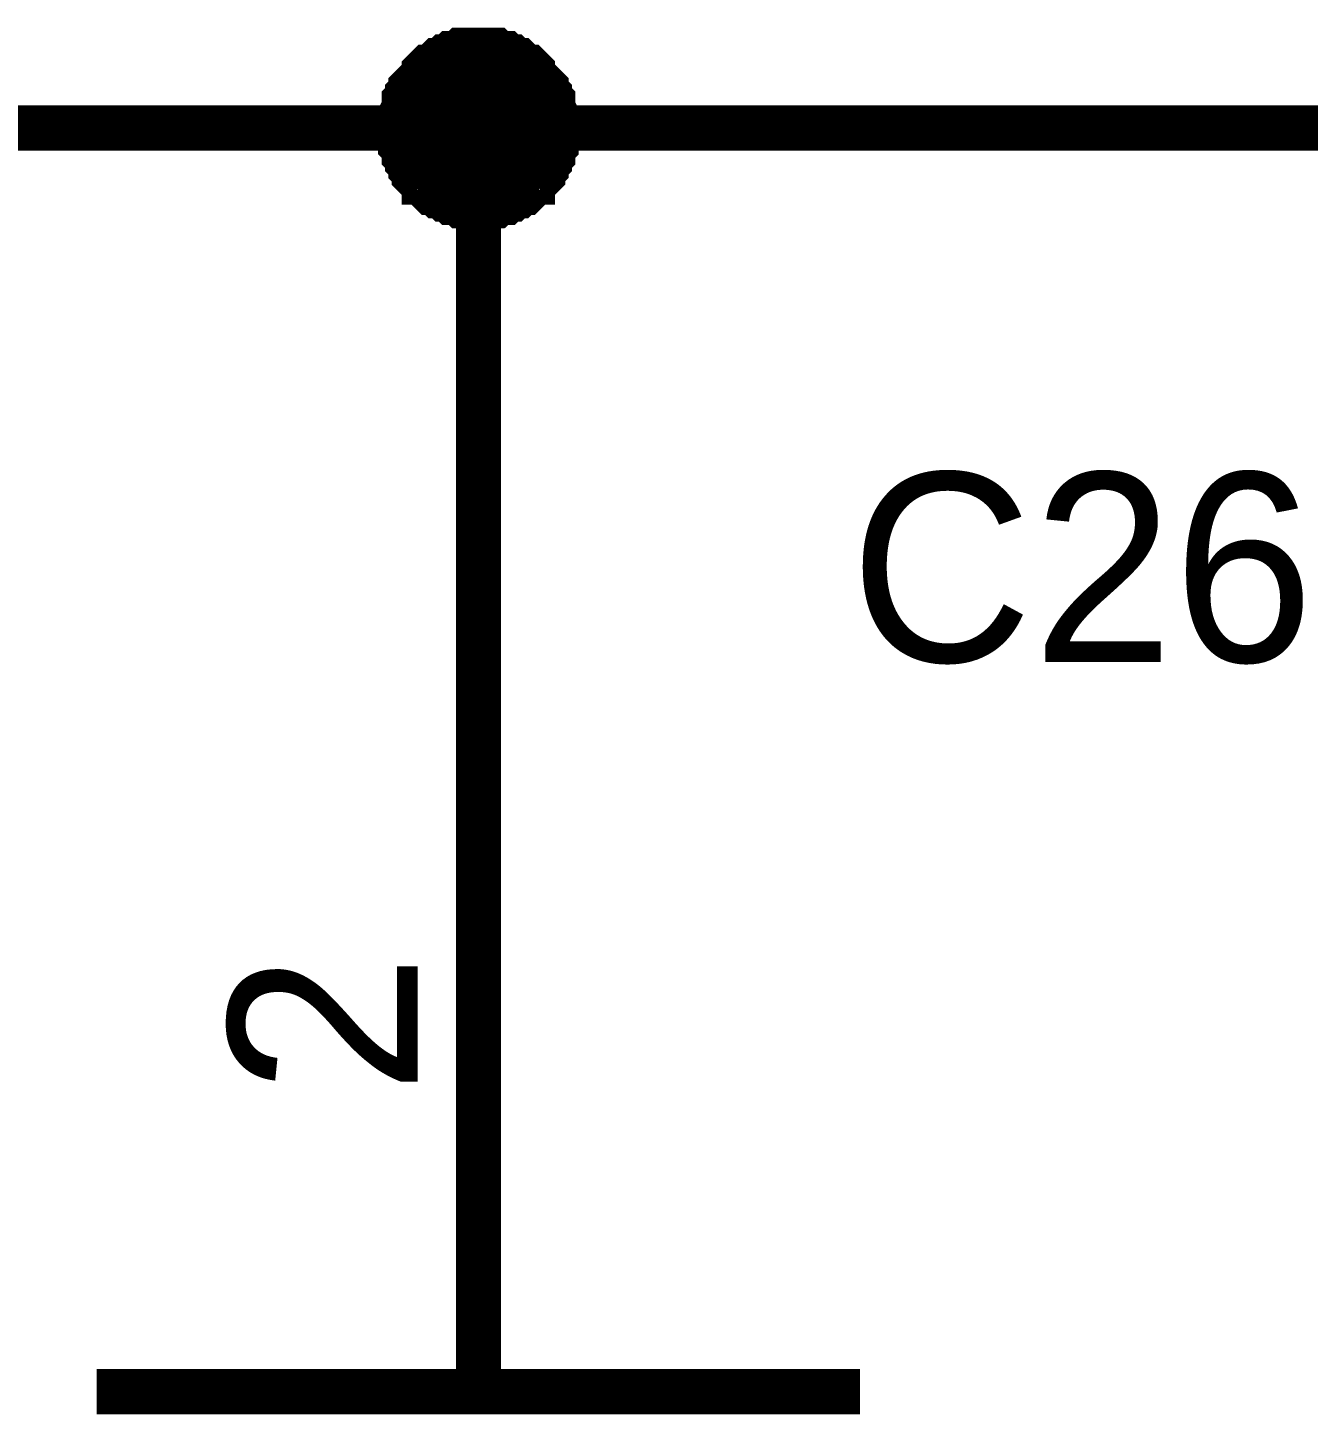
# Model space of a CAD drawing. Header units: millimetres. Extents: x 0 to 800, y 0 to 567.
# Drawn here: x 511.88 to 520.37, y 503.02 to 512.21 of the extents above; entities that cross this region are included whole.
import ezdxf

# ---------------------------------------------------------------- set-up
doc = ezdxf.new("R2010")
doc.units = ezdxf.units.MM
doc.layers.add('Sheet', color=255, linetype='Continuous')

msp = doc.modelspace()

# ---------------------------------------------------------------- linework, layer by layer
at = {"layer": 'Sheet'}
for points, const_width in [([(514.3532, 511.543), (514.3532, 511.5654), (514.3532, 511.5878), (514.3532, 511.6102), (514.3532, 511.6326), (514.3756, 511.6774), (514.3756, 511.6998), (514.3756, 511.7222), (514.398, 511.7446), (514.398, 511.767), (514.4204, 511.7894), (514.4204, 511.8118), (514.4428, 511.8342), (514.4428, 511.8342), (514.4652, 511.8566), (514.4876, 511.879), (514.51, 511.9014), (514.51, 511.9238), (514.5324, 511.9462), (514.5548, 511.9462), (514.5772, 511.9686), (514.5996, 511.991), (514.622, 511.991), (514.6444, 512.0134), (514.6668, 512.0134), (514.6892, 512.0358), (514.7116, 512.0358), (514.734, 512.0358), (514.7564, 512.0582), (514.7788, 512.0582), (514.8236, 512.0582), (514.846, 512.0582), (514.8684, 512.0582)], 0.2997), ([(514.3532, 511.543), (514.3532, 511.5654), (514.3532, 511.5878), (514.3532, 511.6102), (514.3532, 511.6326), (514.3756, 511.6774), (514.3756, 511.6998), (514.3756, 511.7222), (514.398, 511.7446), (514.398, 511.767), (514.4204, 511.7894), (514.4204, 511.8118), (514.4428, 511.8342), (514.4428, 511.8342), (514.4652, 511.8566), (514.4876, 511.879), (514.51, 511.9014), (514.51, 511.9238), (514.5324, 511.9462), (514.5548, 511.9462), (514.5772, 511.9686), (514.5996, 511.991), (514.622, 511.991), (514.6444, 512.0134), (514.6668, 512.0134), (514.6892, 512.0358), (514.7116, 512.0358), (514.734, 512.0358), (514.7564, 512.0582), (514.7788, 512.0582), (514.8236, 512.0582), (514.846, 512.0582), (514.8684, 512.0582)], 0.2997), ([(514.3532, 511.543), (514.3532, 511.5654), (514.3532, 511.5878), (514.3532, 511.6102), (514.3532, 511.6326), (514.3756, 511.6774), (514.3756, 511.6998), (514.3756, 511.7222), (514.398, 511.7446), (514.398, 511.767), (514.4204, 511.7894), (514.4204, 511.8118), (514.4428, 511.8342), (514.4428, 511.8342), (514.4652, 511.8566), (514.4876, 511.879), (514.51, 511.9014), (514.51, 511.9238), (514.5324, 511.9462), (514.5548, 511.9462), (514.5772, 511.9686), (514.5996, 511.991), (514.622, 511.991), (514.6444, 512.0134), (514.6668, 512.0134), (514.6892, 512.0358), (514.7116, 512.0358), (514.734, 512.0358), (514.7564, 512.0582), (514.7788, 512.0582), (514.8236, 512.0582), (514.846, 512.0582), (514.8684, 512.0582)], 0.2997), ([(514.3532, 511.543), (514.3532, 511.5654), (514.3532, 511.5878), (514.3532, 511.6102), (514.3532, 511.6326), (514.3756, 511.6774), (514.3756, 511.6998), (514.3756, 511.7222), (514.398, 511.7446), (514.398, 511.767), (514.4204, 511.7894), (514.4204, 511.8118), (514.4428, 511.8342), (514.4428, 511.8342), (514.4652, 511.8566), (514.4876, 511.879), (514.51, 511.9014), (514.51, 511.9238), (514.5324, 511.9462), (514.5548, 511.9462), (514.5772, 511.9686), (514.5996, 511.991), (514.622, 511.991), (514.6444, 512.0134), (514.6668, 512.0134), (514.6892, 512.0358), (514.7116, 512.0358), (514.734, 512.0358), (514.7564, 512.0582), (514.7788, 512.0582), (514.8236, 512.0582), (514.846, 512.0582), (514.8684, 512.0582)], 0.2997), ([(514.8684, 512.0582), (514.8684, 512.0582)], 0.2997), ([(514.8684, 512.0582), (514.8908, 512.0582), (514.9132, 512.0582), (514.958, 512.0582), (514.9804, 512.0582), (515.0028, 512.0358), (515.0252, 512.0358), (515.0476, 512.0358), (515.07, 512.0134), (515.0924, 512.0134), (515.1148, 511.991), (515.1372, 511.991), (515.1596, 511.9686), (515.182, 511.9462), (515.2044, 511.9462), (515.2268, 511.9238), (515.2268, 511.9014), (515.2492, 511.879), (515.2716, 511.8566), (515.294, 511.8342), (515.294, 511.8342), (515.3164, 511.8118), (515.3164, 511.7894), (515.3388, 511.767), (515.3388, 511.7446), (515.3612, 511.7222), (515.3612, 511.6998), (515.3612, 511.6774), (515.3836, 511.6326), (515.3836, 511.6102), (515.3836, 511.5878), (515.3836, 511.5654), (515.3836, 511.543)], 0.2997), ([(514.8684, 512.0582), (514.8684, 512.0582)], 0.2997), ([(514.8684, 512.0582), (514.8908, 512.0582), (514.9132, 512.0582), (514.958, 512.0582), (514.9804, 512.0582), (515.0028, 512.0358), (515.0252, 512.0358), (515.0476, 512.0358), (515.07, 512.0134), (515.0924, 512.0134), (515.1148, 511.991), (515.1372, 511.991), (515.1596, 511.9686), (515.182, 511.9462), (515.2044, 511.9462), (515.2268, 511.9238), (515.2268, 511.9014), (515.2492, 511.879), (515.2716, 511.8566), (515.294, 511.8342), (515.294, 511.8342), (515.3164, 511.8118), (515.3164, 511.7894), (515.3388, 511.767), (515.3388, 511.7446), (515.3612, 511.7222), (515.3612, 511.6998), (515.3612, 511.6774), (515.3836, 511.6326), (515.3836, 511.6102), (515.3836, 511.5878), (515.3836, 511.5654), (515.3836, 511.543)], 0.2997), ([(514.8684, 512.0582), (514.8684, 512.0582)], 0.2997), ([(514.8684, 512.0582), (514.8908, 512.0582), (514.9132, 512.0582), (514.958, 512.0582), (514.9804, 512.0582), (515.0028, 512.0358), (515.0252, 512.0358), (515.0476, 512.0358), (515.07, 512.0134), (515.0924, 512.0134), (515.1148, 511.991), (515.1372, 511.991), (515.1596, 511.9686), (515.182, 511.9462), (515.2044, 511.9462), (515.2268, 511.9238), (515.2268, 511.9014), (515.2492, 511.879), (515.2716, 511.8566), (515.294, 511.8342), (515.294, 511.8342), (515.3164, 511.8118), (515.3164, 511.7894), (515.3388, 511.767), (515.3388, 511.7446), (515.3612, 511.7222), (515.3612, 511.6998), (515.3612, 511.6774), (515.3836, 511.6326), (515.3836, 511.6102), (515.3836, 511.5878), (515.3836, 511.5654), (515.3836, 511.543)], 0.2997), ([(514.8684, 512.0582), (514.8684, 512.0582)], 0.2997), ([(514.8684, 512.0582), (514.8908, 512.0582), (514.9132, 512.0582), (514.958, 512.0582), (514.9804, 512.0582), (515.0028, 512.0358), (515.0252, 512.0358), (515.0476, 512.0358), (515.07, 512.0134), (515.0924, 512.0134), (515.1148, 511.991), (515.1372, 511.991), (515.1596, 511.9686), (515.182, 511.9462), (515.2044, 511.9462), (515.2268, 511.9238), (515.2268, 511.9014), (515.2492, 511.879), (515.2716, 511.8566), (515.294, 511.8342), (515.294, 511.8342), (515.3164, 511.8118), (515.3164, 511.7894), (515.3388, 511.767), (515.3388, 511.7446), (515.3612, 511.7222), (515.3612, 511.6998), (515.3612, 511.6774), (515.3836, 511.6326), (515.3836, 511.6102), (515.3836, 511.5878), (515.3836, 511.5654), (515.3836, 511.543)], 0.2997), ([(514.3532, 511.543), (514.3532, 511.5654), (514.3532, 511.5878), (514.3532, 511.6102), (514.3532, 511.6326), (514.3756, 511.6774), (514.3756, 511.6998), (514.3756, 511.7222), (514.398, 511.7446), (514.398, 511.767), (514.4204, 511.7894), (514.4204, 511.8118), (514.4428, 511.8342), (514.4428, 511.8342), (514.4652, 511.8566), (514.4876, 511.879), (514.51, 511.9014), (514.51, 511.9238), (514.5324, 511.9462), (514.5548, 511.9462), (514.5772, 511.9686), (514.5996, 511.991), (514.622, 511.991), (514.6444, 512.0134), (514.6668, 512.0134), (514.6892, 512.0358), (514.7116, 512.0358), (514.734, 512.0358), (514.7564, 512.0582), (514.7788, 512.0582), (514.8236, 512.0582), (514.846, 512.0582), (514.8684, 512.0582)], 0.0991), ([(514.3532, 511.543), (514.3532, 511.5654), (514.3532, 511.5878), (514.3532, 511.6102), (514.3532, 511.6326), (514.3756, 511.6774), (514.3756, 511.6998), (514.3756, 511.7222), (514.398, 511.7446), (514.398, 511.767), (514.4204, 511.7894), (514.4204, 511.8118), (514.4428, 511.8342), (514.4428, 511.8342), (514.4652, 511.8566), (514.4876, 511.879), (514.51, 511.9014), (514.51, 511.9238), (514.5324, 511.9462), (514.5548, 511.9462), (514.5772, 511.9686), (514.5996, 511.991), (514.622, 511.991), (514.6444, 512.0134), (514.6668, 512.0134), (514.6892, 512.0358), (514.7116, 512.0358), (514.734, 512.0358), (514.7564, 512.0582), (514.7788, 512.0582), (514.8236, 512.0582), (514.846, 512.0582), (514.8684, 512.0582)], 0.0991), ([(514.3532, 511.543), (514.3532, 511.5654), (514.3532, 511.5878), (514.3532, 511.6102), (514.3532, 511.6326), (514.3756, 511.6774), (514.3756, 511.6998), (514.3756, 511.7222), (514.398, 511.7446), (514.398, 511.767), (514.4204, 511.7894), (514.4204, 511.8118), (514.4428, 511.8342), (514.4428, 511.8342), (514.4652, 511.8566), (514.4876, 511.879), (514.51, 511.9014), (514.51, 511.9238), (514.5324, 511.9462), (514.5548, 511.9462), (514.5772, 511.9686), (514.5996, 511.991), (514.622, 511.991), (514.6444, 512.0134), (514.6668, 512.0134), (514.6892, 512.0358), (514.7116, 512.0358), (514.734, 512.0358), (514.7564, 512.0582), (514.7788, 512.0582), (514.8236, 512.0582), (514.846, 512.0582), (514.8684, 512.0582)], 0.0991), ([(514.3532, 511.543), (514.3532, 511.5654), (514.3532, 511.5878), (514.3532, 511.6102), (514.3532, 511.6326), (514.3756, 511.6774), (514.3756, 511.6998), (514.3756, 511.7222), (514.398, 511.7446), (514.398, 511.767), (514.4204, 511.7894), (514.4204, 511.8118), (514.4428, 511.8342), (514.4428, 511.8342), (514.4652, 511.8566), (514.4876, 511.879), (514.51, 511.9014), (514.51, 511.9238), (514.5324, 511.9462), (514.5548, 511.9462), (514.5772, 511.9686), (514.5996, 511.991), (514.622, 511.991), (514.6444, 512.0134), (514.6668, 512.0134), (514.6892, 512.0358), (514.7116, 512.0358), (514.734, 512.0358), (514.7564, 512.0582), (514.7788, 512.0582), (514.8236, 512.0582), (514.846, 512.0582), (514.8684, 512.0582)], 0.0991), ([(514.8684, 512.0582), (514.8684, 512.0582)], 0.0991), ([(514.8684, 512.0582), (514.8908, 512.0582), (514.9132, 512.0582), (514.958, 512.0582), (514.9804, 512.0582), (515.0028, 512.0358), (515.0252, 512.0358), (515.0476, 512.0358), (515.07, 512.0134), (515.0924, 512.0134), (515.1148, 511.991), (515.1372, 511.991), (515.1596, 511.9686), (515.182, 511.9462), (515.2044, 511.9462), (515.2268, 511.9238), (515.2268, 511.9014), (515.2492, 511.879), (515.2716, 511.8566), (515.294, 511.8342), (515.294, 511.8342), (515.3164, 511.8118), (515.3164, 511.7894), (515.3388, 511.767), (515.3388, 511.7446), (515.3612, 511.7222), (515.3612, 511.6998), (515.3612, 511.6774), (515.3836, 511.6326), (515.3836, 511.6102), (515.3836, 511.5878), (515.3836, 511.5654), (515.3836, 511.543)], 0.0991), ([(514.8684, 512.0582), (514.8684, 512.0582)], 0.0991), ([(514.8684, 512.0582), (514.8908, 512.0582), (514.9132, 512.0582), (514.958, 512.0582), (514.9804, 512.0582), (515.0028, 512.0358), (515.0252, 512.0358), (515.0476, 512.0358), (515.07, 512.0134), (515.0924, 512.0134), (515.1148, 511.991), (515.1372, 511.991), (515.1596, 511.9686), (515.182, 511.9462), (515.2044, 511.9462), (515.2268, 511.9238), (515.2268, 511.9014), (515.2492, 511.879), (515.2716, 511.8566), (515.294, 511.8342), (515.294, 511.8342), (515.3164, 511.8118), (515.3164, 511.7894), (515.3388, 511.767), (515.3388, 511.7446), (515.3612, 511.7222), (515.3612, 511.6998), (515.3612, 511.6774), (515.3836, 511.6326), (515.3836, 511.6102), (515.3836, 511.5878), (515.3836, 511.5654), (515.3836, 511.543)], 0.0991), ([(514.8684, 512.0582), (514.8684, 512.0582)], 0.0991), ([(514.8684, 512.0582), (514.8908, 512.0582), (514.9132, 512.0582), (514.958, 512.0582), (514.9804, 512.0582), (515.0028, 512.0358), (515.0252, 512.0358), (515.0476, 512.0358), (515.07, 512.0134), (515.0924, 512.0134), (515.1148, 511.991), (515.1372, 511.991), (515.1596, 511.9686), (515.182, 511.9462), (515.2044, 511.9462), (515.2268, 511.9238), (515.2268, 511.9014), (515.2492, 511.879), (515.2716, 511.8566), (515.294, 511.8342), (515.294, 511.8342), (515.3164, 511.8118), (515.3164, 511.7894), (515.3388, 511.767), (515.3388, 511.7446), (515.3612, 511.7222), (515.3612, 511.6998), (515.3612, 511.6774), (515.3836, 511.6326), (515.3836, 511.6102), (515.3836, 511.5878), (515.3836, 511.5654), (515.3836, 511.543)], 0.0991), ([(514.8684, 512.0582), (514.8684, 512.0582)], 0.0991), ([(514.8684, 512.0582), (514.8908, 512.0582), (514.9132, 512.0582), (514.958, 512.0582), (514.9804, 512.0582), (515.0028, 512.0358), (515.0252, 512.0358), (515.0476, 512.0358), (515.07, 512.0134), (515.0924, 512.0134), (515.1148, 511.991), (515.1372, 511.991), (515.1596, 511.9686), (515.182, 511.9462), (515.2044, 511.9462), (515.2268, 511.9238), (515.2268, 511.9014), (515.2492, 511.879), (515.2716, 511.8566), (515.294, 511.8342), (515.294, 511.8342), (515.3164, 511.8118), (515.3164, 511.7894), (515.3388, 511.767), (515.3388, 511.7446), (515.3612, 511.7222), (515.3612, 511.6998), (515.3612, 511.6774), (515.3836, 511.6326), (515.3836, 511.6102), (515.3836, 511.5878), (515.3836, 511.5654), (515.3836, 511.543)], 0.0991), ([(523.2457, 511.543), (514.8684, 511.543), (510.2989, 511.543)], 0.2997), ([(514.8684, 511.0279), (514.846, 511.0279), (514.8236, 511.0279), (514.7788, 511.0279), (514.7564, 511.0279), (514.734, 511.0502), (514.7116, 511.0502), (514.6892, 511.0502), (514.6668, 511.0726), (514.6444, 511.0726), (514.622, 511.095), (514.5996, 511.095), (514.5772, 511.1174), (514.5548, 511.1174), (514.5324, 511.1398), (514.51, 511.1622), (514.51, 511.1846), (514.4876, 511.1846), (514.4652, 511.207), (514.4428, 511.2294), (514.4428, 511.2518), (514.4204, 511.2742), (514.4204, 511.2966), (514.398, 511.319), (514.398, 511.3414), (514.3756, 511.3638), (514.3756, 511.3862), (514.3756, 511.4086), (514.3532, 511.431), (514.3532, 511.4534), (514.3532, 511.4982), (514.3532, 511.5206), (514.3532, 511.543)], 0.2997), ([(514.3532, 511.543), (514.3532, 511.543)], 0.2997), ([(514.8684, 511.0279), (514.846, 511.0279), (514.8236, 511.0279), (514.7788, 511.0279), (514.7564, 511.0279), (514.734, 511.0502), (514.7116, 511.0502), (514.6892, 511.0502), (514.6668, 511.0726), (514.6444, 511.0726), (514.622, 511.095), (514.5996, 511.095), (514.5772, 511.1174), (514.5548, 511.1174), (514.5324, 511.1398), (514.51, 511.1622), (514.51, 511.1846), (514.4876, 511.1846), (514.4652, 511.207), (514.4428, 511.2294), (514.4428, 511.2518), (514.4204, 511.2742), (514.4204, 511.2966), (514.398, 511.319), (514.398, 511.3414), (514.3756, 511.3638), (514.3756, 511.3862), (514.3756, 511.4086), (514.3532, 511.431), (514.3532, 511.4534), (514.3532, 511.4982), (514.3532, 511.5206), (514.3532, 511.543)], 0.2997), ([(514.3532, 511.543), (514.3532, 511.543)], 0.2997), ([(514.8684, 511.0279), (514.846, 511.0279), (514.8236, 511.0279), (514.7788, 511.0279), (514.7564, 511.0279), (514.734, 511.0502), (514.7116, 511.0502), (514.6892, 511.0502), (514.6668, 511.0726), (514.6444, 511.0726), (514.622, 511.095), (514.5996, 511.095), (514.5772, 511.1174), (514.5548, 511.1174), (514.5324, 511.1398), (514.51, 511.1622), (514.51, 511.1846), (514.4876, 511.1846), (514.4652, 511.207), (514.4428, 511.2294), (514.4428, 511.2518), (514.4204, 511.2742), (514.4204, 511.2966), (514.398, 511.319), (514.398, 511.3414), (514.3756, 511.3638), (514.3756, 511.3862), (514.3756, 511.4086), (514.3532, 511.431), (514.3532, 511.4534), (514.3532, 511.4982), (514.3532, 511.5206), (514.3532, 511.543)], 0.2997), ([(514.3532, 511.543), (514.3532, 511.543)], 0.2997), ([(514.8684, 511.0279), (514.846, 511.0279), (514.8236, 511.0279), (514.7788, 511.0279), (514.7564, 511.0279), (514.734, 511.0502), (514.7116, 511.0502), (514.6892, 511.0502), (514.6668, 511.0726), (514.6444, 511.0726), (514.622, 511.095), (514.5996, 511.095), (514.5772, 511.1174), (514.5548, 511.1174), (514.5324, 511.1398), (514.51, 511.1622), (514.51, 511.1846), (514.4876, 511.1846), (514.4652, 511.207), (514.4428, 511.2294), (514.4428, 511.2518), (514.4204, 511.2742), (514.4204, 511.2966), (514.398, 511.319), (514.398, 511.3414), (514.3756, 511.3638), (514.3756, 511.3862), (514.3756, 511.4086), (514.3532, 511.431), (514.3532, 511.4534), (514.3532, 511.4982), (514.3532, 511.5206), (514.3532, 511.543)], 0.2997), ([(514.3532, 511.543), (514.3532, 511.543)], 0.2997), ([(515.3836, 511.543), (515.3836, 511.5206), (515.3836, 511.4982), (515.3836, 511.4534), (515.3836, 511.431), (515.3612, 511.4086), (515.3612, 511.3862), (515.3612, 511.3638), (515.3388, 511.3414), (515.3388, 511.319), (515.3164, 511.2966), (515.3164, 511.2742), (515.294, 511.2518), (515.294, 511.2294), (515.2716, 511.207), (515.2492, 511.1846), (515.2268, 511.1846), (515.2268, 511.1622), (515.2044, 511.1398), (515.182, 511.1174), (515.1596, 511.1174), (515.1372, 511.095), (515.1148, 511.095), (515.0924, 511.0726), (515.07, 511.0726), (515.0476, 511.0502), (515.0252, 511.0502), (515.0028, 511.0502), (514.9804, 511.0279), (514.958, 511.0279), (514.9132, 511.0279), (514.8908, 511.0279), (514.8684, 511.0279)], 0.2997), ([(514.8684, 504.9354), (514.8684, 511.543)], 0.2997), ([(515.3836, 511.543), (515.3836, 511.5206), (515.3836, 511.4982), (515.3836, 511.4534), (515.3836, 511.431), (515.3612, 511.4086), (515.3612, 511.3862), (515.3612, 511.3638), (515.3388, 511.3414), (515.3388, 511.319), (515.3164, 511.2966), (515.3164, 511.2742), (515.294, 511.2518), (515.294, 511.2294), (515.2716, 511.207), (515.2492, 511.1846), (515.2268, 511.1846), (515.2268, 511.1622), (515.2044, 511.1398), (515.182, 511.1174), (515.1596, 511.1174), (515.1372, 511.095), (515.1148, 511.095), (515.0924, 511.0726), (515.07, 511.0726), (515.0476, 511.0502), (515.0252, 511.0502), (515.0028, 511.0502), (514.9804, 511.0279), (514.958, 511.0279), (514.9132, 511.0279), (514.8908, 511.0279), (514.8684, 511.0279)], 0.2997), ([(515.3836, 511.543), (515.3836, 511.5206), (515.3836, 511.4982), (515.3836, 511.4534), (515.3836, 511.431), (515.3612, 511.4086), (515.3612, 511.3862), (515.3612, 511.3638), (515.3388, 511.3414), (515.3388, 511.319), (515.3164, 511.2966), (515.3164, 511.2742), (515.294, 511.2518), (515.294, 511.2294), (515.2716, 511.207), (515.2492, 511.1846), (515.2268, 511.1846), (515.2268, 511.1622), (515.2044, 511.1398), (515.182, 511.1174), (515.1596, 511.1174), (515.1372, 511.095), (515.1148, 511.095), (515.0924, 511.0726), (515.07, 511.0726), (515.0476, 511.0502), (515.0252, 511.0502), (515.0028, 511.0502), (514.9804, 511.0279), (514.958, 511.0279), (514.9132, 511.0279), (514.8908, 511.0279), (514.8684, 511.0279)], 0.2997), ([(515.3836, 511.543), (515.3836, 511.5206), (515.3836, 511.4982), (515.3836, 511.4534), (515.3836, 511.431), (515.3612, 511.4086), (515.3612, 511.3862), (515.3612, 511.3638), (515.3388, 511.3414), (515.3388, 511.319), (515.3164, 511.2966), (515.3164, 511.2742), (515.294, 511.2518), (515.294, 511.2294), (515.2716, 511.207), (515.2492, 511.1846), (515.2268, 511.1846), (515.2268, 511.1622), (515.2044, 511.1398), (515.182, 511.1174), (515.1596, 511.1174), (515.1372, 511.095), (515.1148, 511.095), (515.0924, 511.0726), (515.07, 511.0726), (515.0476, 511.0502), (515.0252, 511.0502), (515.0028, 511.0502), (514.9804, 511.0279), (514.958, 511.0279), (514.9132, 511.0279), (514.8908, 511.0279), (514.8684, 511.0279)], 0.2997), ([(515.3836, 511.543), (515.3836, 511.543), (515.3836, 511.543), (515.3836, 511.543), (515.3836, 511.543), (515.3836, 511.543), (515.3836, 511.543), (515.3836, 511.543), (515.3836, 511.543), (515.3836, 511.543), (515.3836, 511.543), (515.3836, 511.543), (515.3836, 511.543), (515.3836, 511.543), (515.3836, 511.543), (515.3836, 511.543), (515.3836, 511.543), (515.3836, 511.543), (515.3836, 511.543), (515.3836, 511.543), (515.3836, 511.543), (515.3836, 511.543), (515.3836, 511.543), (515.3836, 511.543), (515.3836, 511.543), (515.3836, 511.543), (515.3836, 511.543), (515.3836, 511.543), (515.3836, 511.543), (515.3836, 511.543), (515.3836, 511.543), (515.3836, 511.543), (515.3836, 511.543)], 0.2997), ([(515.3836, 511.543), (515.3836, 511.543)], 0.2997), ([(515.3836, 511.543), (515.3836, 511.543), (515.3836, 511.543), (515.3836, 511.543), (515.3836, 511.543), (515.3836, 511.543), (515.3836, 511.543), (515.3836, 511.543), (515.3836, 511.543), (515.3836, 511.543), (515.3836, 511.543), (515.3836, 511.543), (515.3836, 511.543), (515.3836, 511.543), (515.3836, 511.543), (515.3836, 511.543), (515.3836, 511.543), (515.3836, 511.543), (515.3836, 511.543), (515.3836, 511.543), (515.3836, 511.543), (515.3836, 511.543), (515.3836, 511.543), (515.3836, 511.543), (515.3836, 511.543), (515.3836, 511.543), (515.3836, 511.543), (515.3836, 511.543), (515.3836, 511.543), (515.3836, 511.543), (515.3836, 511.543), (515.3836, 511.543), (515.3836, 511.543)], 0.2997), ([(515.3836, 511.543), (515.3836, 511.543)], 0.2997), ([(515.3836, 511.543), (515.3836, 511.543), (515.3836, 511.543), (515.3836, 511.543), (515.3836, 511.543), (515.3836, 511.543), (515.3836, 511.543), (515.3836, 511.543), (515.3836, 511.543), (515.3836, 511.543), (515.3836, 511.543), (515.3836, 511.543), (515.3836, 511.543), (515.3836, 511.543), (515.3836, 511.543), (515.3836, 511.543), (515.3836, 511.543), (515.3836, 511.543), (515.3836, 511.543), (515.3836, 511.543), (515.3836, 511.543), (515.3836, 511.543), (515.3836, 511.543), (515.3836, 511.543), (515.3836, 511.543), (515.3836, 511.543), (515.3836, 511.543), (515.3836, 511.543), (515.3836, 511.543), (515.3836, 511.543), (515.3836, 511.543), (515.3836, 511.543), (515.3836, 511.543)], 0.2997), ([(515.3836, 511.543), (515.3836, 511.543)], 0.2997), ([(515.3836, 511.543), (515.3836, 511.543), (515.3836, 511.543), (515.3836, 511.543), (515.3836, 511.543), (515.3836, 511.543), (515.3836, 511.543), (515.3836, 511.543), (515.3836, 511.543), (515.3836, 511.543), (515.3836, 511.543), (515.3836, 511.543), (515.3836, 511.543), (515.3836, 511.543), (515.3836, 511.543), (515.3836, 511.543), (515.3836, 511.543), (515.3836, 511.543), (515.3836, 511.543), (515.3836, 511.543), (515.3836, 511.543), (515.3836, 511.543), (515.3836, 511.543), (515.3836, 511.543), (515.3836, 511.543), (515.3836, 511.543), (515.3836, 511.543), (515.3836, 511.543), (515.3836, 511.543), (515.3836, 511.543), (515.3836, 511.543), (515.3836, 511.543), (515.3836, 511.543)], 0.2997), ([(515.3836, 511.543), (515.3836, 511.543)], 0.2997), ([(514.8684, 511.0279), (514.846, 511.0279), (514.8236, 511.0279), (514.7788, 511.0279), (514.7564, 511.0279), (514.734, 511.0502), (514.7116, 511.0502), (514.6892, 511.0502), (514.6668, 511.0726), (514.6444, 511.0726), (514.622, 511.095), (514.5996, 511.095), (514.5772, 511.1174), (514.5548, 511.1174), (514.5324, 511.1398), (514.51, 511.1622), (514.51, 511.1846), (514.4876, 511.1846), (514.4652, 511.207), (514.4428, 511.2294), (514.4428, 511.2518), (514.4204, 511.2742), (514.4204, 511.2966), (514.398, 511.319), (514.398, 511.3414), (514.3756, 511.3638), (514.3756, 511.3862), (514.3756, 511.4086), (514.3532, 511.431), (514.3532, 511.4534), (514.3532, 511.4982), (514.3532, 511.5206), (514.3532, 511.543)], 0.0991), ([(514.3532, 511.543), (514.3532, 511.543)], 0.0991), ([(514.8684, 511.0279), (514.846, 511.0279), (514.8236, 511.0279), (514.7788, 511.0279), (514.7564, 511.0279), (514.734, 511.0502), (514.7116, 511.0502), (514.6892, 511.0502), (514.6668, 511.0726), (514.6444, 511.0726), (514.622, 511.095), (514.5996, 511.095), (514.5772, 511.1174), (514.5548, 511.1174), (514.5324, 511.1398), (514.51, 511.1622), (514.51, 511.1846), (514.4876, 511.1846), (514.4652, 511.207), (514.4428, 511.2294), (514.4428, 511.2518), (514.4204, 511.2742), (514.4204, 511.2966), (514.398, 511.319), (514.398, 511.3414), (514.3756, 511.3638), (514.3756, 511.3862), (514.3756, 511.4086), (514.3532, 511.431), (514.3532, 511.4534), (514.3532, 511.4982), (514.3532, 511.5206), (514.3532, 511.543)], 0.0991), ([(514.3532, 511.543), (514.3532, 511.543)], 0.0991), ([(514.8684, 511.0279), (514.846, 511.0279), (514.8236, 511.0279), (514.7788, 511.0279), (514.7564, 511.0279), (514.734, 511.0502), (514.7116, 511.0502), (514.6892, 511.0502), (514.6668, 511.0726), (514.6444, 511.0726), (514.622, 511.095), (514.5996, 511.095), (514.5772, 511.1174), (514.5548, 511.1174), (514.5324, 511.1398), (514.51, 511.1622), (514.51, 511.1846), (514.4876, 511.1846), (514.4652, 511.207), (514.4428, 511.2294), (514.4428, 511.2518), (514.4204, 511.2742), (514.4204, 511.2966), (514.398, 511.319), (514.398, 511.3414), (514.3756, 511.3638), (514.3756, 511.3862), (514.3756, 511.4086), (514.3532, 511.431), (514.3532, 511.4534), (514.3532, 511.4982), (514.3532, 511.5206), (514.3532, 511.543)], 0.0991), ([(514.3532, 511.543), (514.3532, 511.543)], 0.0991), ([(514.8684, 511.0279), (514.846, 511.0279), (514.8236, 511.0279), (514.7788, 511.0279), (514.7564, 511.0279), (514.734, 511.0502), (514.7116, 511.0502), (514.6892, 511.0502), (514.6668, 511.0726), (514.6444, 511.0726), (514.622, 511.095), (514.5996, 511.095), (514.5772, 511.1174), (514.5548, 511.1174), (514.5324, 511.1398), (514.51, 511.1622), (514.51, 511.1846), (514.4876, 511.1846), (514.4652, 511.207), (514.4428, 511.2294), (514.4428, 511.2518), (514.4204, 511.2742), (514.4204, 511.2966), (514.398, 511.319), (514.398, 511.3414), (514.3756, 511.3638), (514.3756, 511.3862), (514.3756, 511.4086), (514.3532, 511.431), (514.3532, 511.4534), (514.3532, 511.4982), (514.3532, 511.5206), (514.3532, 511.543)], 0.0991), ([(514.3532, 511.543), (514.3532, 511.543)], 0.0991), ([(515.3836, 511.543), (515.3836, 511.5206), (515.3836, 511.4982), (515.3836, 511.4534), (515.3836, 511.431), (515.3612, 511.4086), (515.3612, 511.3862), (515.3612, 511.3638), (515.3388, 511.3414), (515.3388, 511.319), (515.3164, 511.2966), (515.3164, 511.2742), (515.294, 511.2518), (515.294, 511.2294), (515.2716, 511.207), (515.2492, 511.1846), (515.2268, 511.1846), (515.2268, 511.1622), (515.2044, 511.1398), (515.182, 511.1174), (515.1596, 511.1174), (515.1372, 511.095), (515.1148, 511.095), (515.0924, 511.0726), (515.07, 511.0726), (515.0476, 511.0502), (515.0252, 511.0502), (515.0028, 511.0502), (514.9804, 511.0279), (514.958, 511.0279), (514.9132, 511.0279), (514.8908, 511.0279), (514.8684, 511.0279)], 0.0991), ([(515.3836, 511.543), (515.3836, 511.5206), (515.3836, 511.4982), (515.3836, 511.4534), (515.3836, 511.431), (515.3612, 511.4086), (515.3612, 511.3862), (515.3612, 511.3638), (515.3388, 511.3414), (515.3388, 511.319), (515.3164, 511.2966), (515.3164, 511.2742), (515.294, 511.2518), (515.294, 511.2294), (515.2716, 511.207), (515.2492, 511.1846), (515.2268, 511.1846), (515.2268, 511.1622), (515.2044, 511.1398), (515.182, 511.1174), (515.1596, 511.1174), (515.1372, 511.095), (515.1148, 511.095), (515.0924, 511.0726), (515.07, 511.0726), (515.0476, 511.0502), (515.0252, 511.0502), (515.0028, 511.0502), (514.9804, 511.0279), (514.958, 511.0279), (514.9132, 511.0279), (514.8908, 511.0279), (514.8684, 511.0279)], 0.0991), ([(515.3836, 511.543), (515.3836, 511.5206), (515.3836, 511.4982), (515.3836, 511.4534), (515.3836, 511.431), (515.3612, 511.4086), (515.3612, 511.3862), (515.3612, 511.3638), (515.3388, 511.3414), (515.3388, 511.319), (515.3164, 511.2966), (515.3164, 511.2742), (515.294, 511.2518), (515.294, 511.2294), (515.2716, 511.207), (515.2492, 511.1846), (515.2268, 511.1846), (515.2268, 511.1622), (515.2044, 511.1398), (515.182, 511.1174), (515.1596, 511.1174), (515.1372, 511.095), (515.1148, 511.095), (515.0924, 511.0726), (515.07, 511.0726), (515.0476, 511.0502), (515.0252, 511.0502), (515.0028, 511.0502), (514.9804, 511.0279), (514.958, 511.0279), (514.9132, 511.0279), (514.8908, 511.0279), (514.8684, 511.0279)], 0.0991), ([(515.3836, 511.543), (515.3836, 511.5206), (515.3836, 511.4982), (515.3836, 511.4534), (515.3836, 511.431), (515.3612, 511.4086), (515.3612, 511.3862), (515.3612, 511.3638), (515.3388, 511.3414), (515.3388, 511.319), (515.3164, 511.2966), (515.3164, 511.2742), (515.294, 511.2518), (515.294, 511.2294), (515.2716, 511.207), (515.2492, 511.1846), (515.2268, 511.1846), (515.2268, 511.1622), (515.2044, 511.1398), (515.182, 511.1174), (515.1596, 511.1174), (515.1372, 511.095), (515.1148, 511.095), (515.0924, 511.0726), (515.07, 511.0726), (515.0476, 511.0502), (515.0252, 511.0502), (515.0028, 511.0502), (514.9804, 511.0279), (514.958, 511.0279), (514.9132, 511.0279), (514.8908, 511.0279), (514.8684, 511.0279)], 0.0991), ([(515.3836, 511.543), (515.3836, 511.543), (515.3836, 511.543), (515.3836, 511.543), (515.3836, 511.543), (515.3836, 511.543), (515.3836, 511.543), (515.3836, 511.543), (515.3836, 511.543), (515.3836, 511.543), (515.3836, 511.543), (515.3836, 511.543), (515.3836, 511.543), (515.3836, 511.543), (515.3836, 511.543), (515.3836, 511.543), (515.3836, 511.543), (515.3836, 511.543), (515.3836, 511.543), (515.3836, 511.543), (515.3836, 511.543), (515.3836, 511.543), (515.3836, 511.543), (515.3836, 511.543), (515.3836, 511.543), (515.3836, 511.543), (515.3836, 511.543), (515.3836, 511.543), (515.3836, 511.543), (515.3836, 511.543), (515.3836, 511.543), (515.3836, 511.543), (515.3836, 511.543)], 0.0991), ([(515.3836, 511.543), (515.3836, 511.543)], 0.0991), ([(515.3836, 511.543), (515.3836, 511.543), (515.3836, 511.543), (515.3836, 511.543), (515.3836, 511.543), (515.3836, 511.543), (515.3836, 511.543), (515.3836, 511.543), (515.3836, 511.543), (515.3836, 511.543), (515.3836, 511.543), (515.3836, 511.543), (515.3836, 511.543), (515.3836, 511.543), (515.3836, 511.543), (515.3836, 511.543), (515.3836, 511.543), (515.3836, 511.543), (515.3836, 511.543), (515.3836, 511.543), (515.3836, 511.543), (515.3836, 511.543), (515.3836, 511.543), (515.3836, 511.543), (515.3836, 511.543), (515.3836, 511.543), (515.3836, 511.543), (515.3836, 511.543), (515.3836, 511.543), (515.3836, 511.543), (515.3836, 511.543), (515.3836, 511.543), (515.3836, 511.543)], 0.0991), ([(515.3836, 511.543), (515.3836, 511.543)], 0.0991), ([(515.3836, 511.543), (515.3836, 511.543), (515.3836, 511.543), (515.3836, 511.543), (515.3836, 511.543), (515.3836, 511.543), (515.3836, 511.543), (515.3836, 511.543), (515.3836, 511.543), (515.3836, 511.543), (515.3836, 511.543), (515.3836, 511.543), (515.3836, 511.543), (515.3836, 511.543), (515.3836, 511.543), (515.3836, 511.543), (515.3836, 511.543), (515.3836, 511.543), (515.3836, 511.543), (515.3836, 511.543), (515.3836, 511.543), (515.3836, 511.543), (515.3836, 511.543), (515.3836, 511.543), (515.3836, 511.543), (515.3836, 511.543), (515.3836, 511.543), (515.3836, 511.543), (515.3836, 511.543), (515.3836, 511.543), (515.3836, 511.543), (515.3836, 511.543), (515.3836, 511.543)], 0.0991), ([(515.3836, 511.543), (515.3836, 511.543)], 0.0991), ([(515.3836, 511.543), (515.3836, 511.543), (515.3836, 511.543), (515.3836, 511.543), (515.3836, 511.543), (515.3836, 511.543), (515.3836, 511.543), (515.3836, 511.543), (515.3836, 511.543), (515.3836, 511.543), (515.3836, 511.543), (515.3836, 511.543), (515.3836, 511.543), (515.3836, 511.543), (515.3836, 511.543), (515.3836, 511.543), (515.3836, 511.543), (515.3836, 511.543), (515.3836, 511.543), (515.3836, 511.543), (515.3836, 511.543), (515.3836, 511.543), (515.3836, 511.543), (515.3836, 511.543), (515.3836, 511.543), (515.3836, 511.543), (515.3836, 511.543), (515.3836, 511.543), (515.3836, 511.543), (515.3836, 511.543), (515.3836, 511.543), (515.3836, 511.543), (515.3836, 511.543)], 0.0991), ([(515.3836, 511.543), (515.3836, 511.543)], 0.0991), ([(514.8684, 503.1659), (514.8684, 504.9354)], 0.2997), ([(514.8684, 503.1659), (514.8684, 503.9274)], 0.2997), ([(517.3995, 503.1659), (512.3373, 503.1659)], 0.2997)]:
    msp.add_lwpolyline(points, dxfattribs=dict(at, const_width=const_width))
at = {"layer": 'Sheet', "const_width": 0.508}
msp.add_lwpolyline([(514.604, 511.556, 1), (515.112, 511.556, 1)], format="xyb", close=True, dxfattribs=at)

# ---------------------------------------------------------------- texts
at = {"layer": 'Sheet'}
msp.add_text('C26', height=1.25433, dxfattribs=at).set_placement((517.3323, 508.004))
msp.add_text('2', height=1.2543, rotation=90, dxfattribs=at).set_placement((514.4652, 505.137))

doc.saveas('drawing.dxf')
